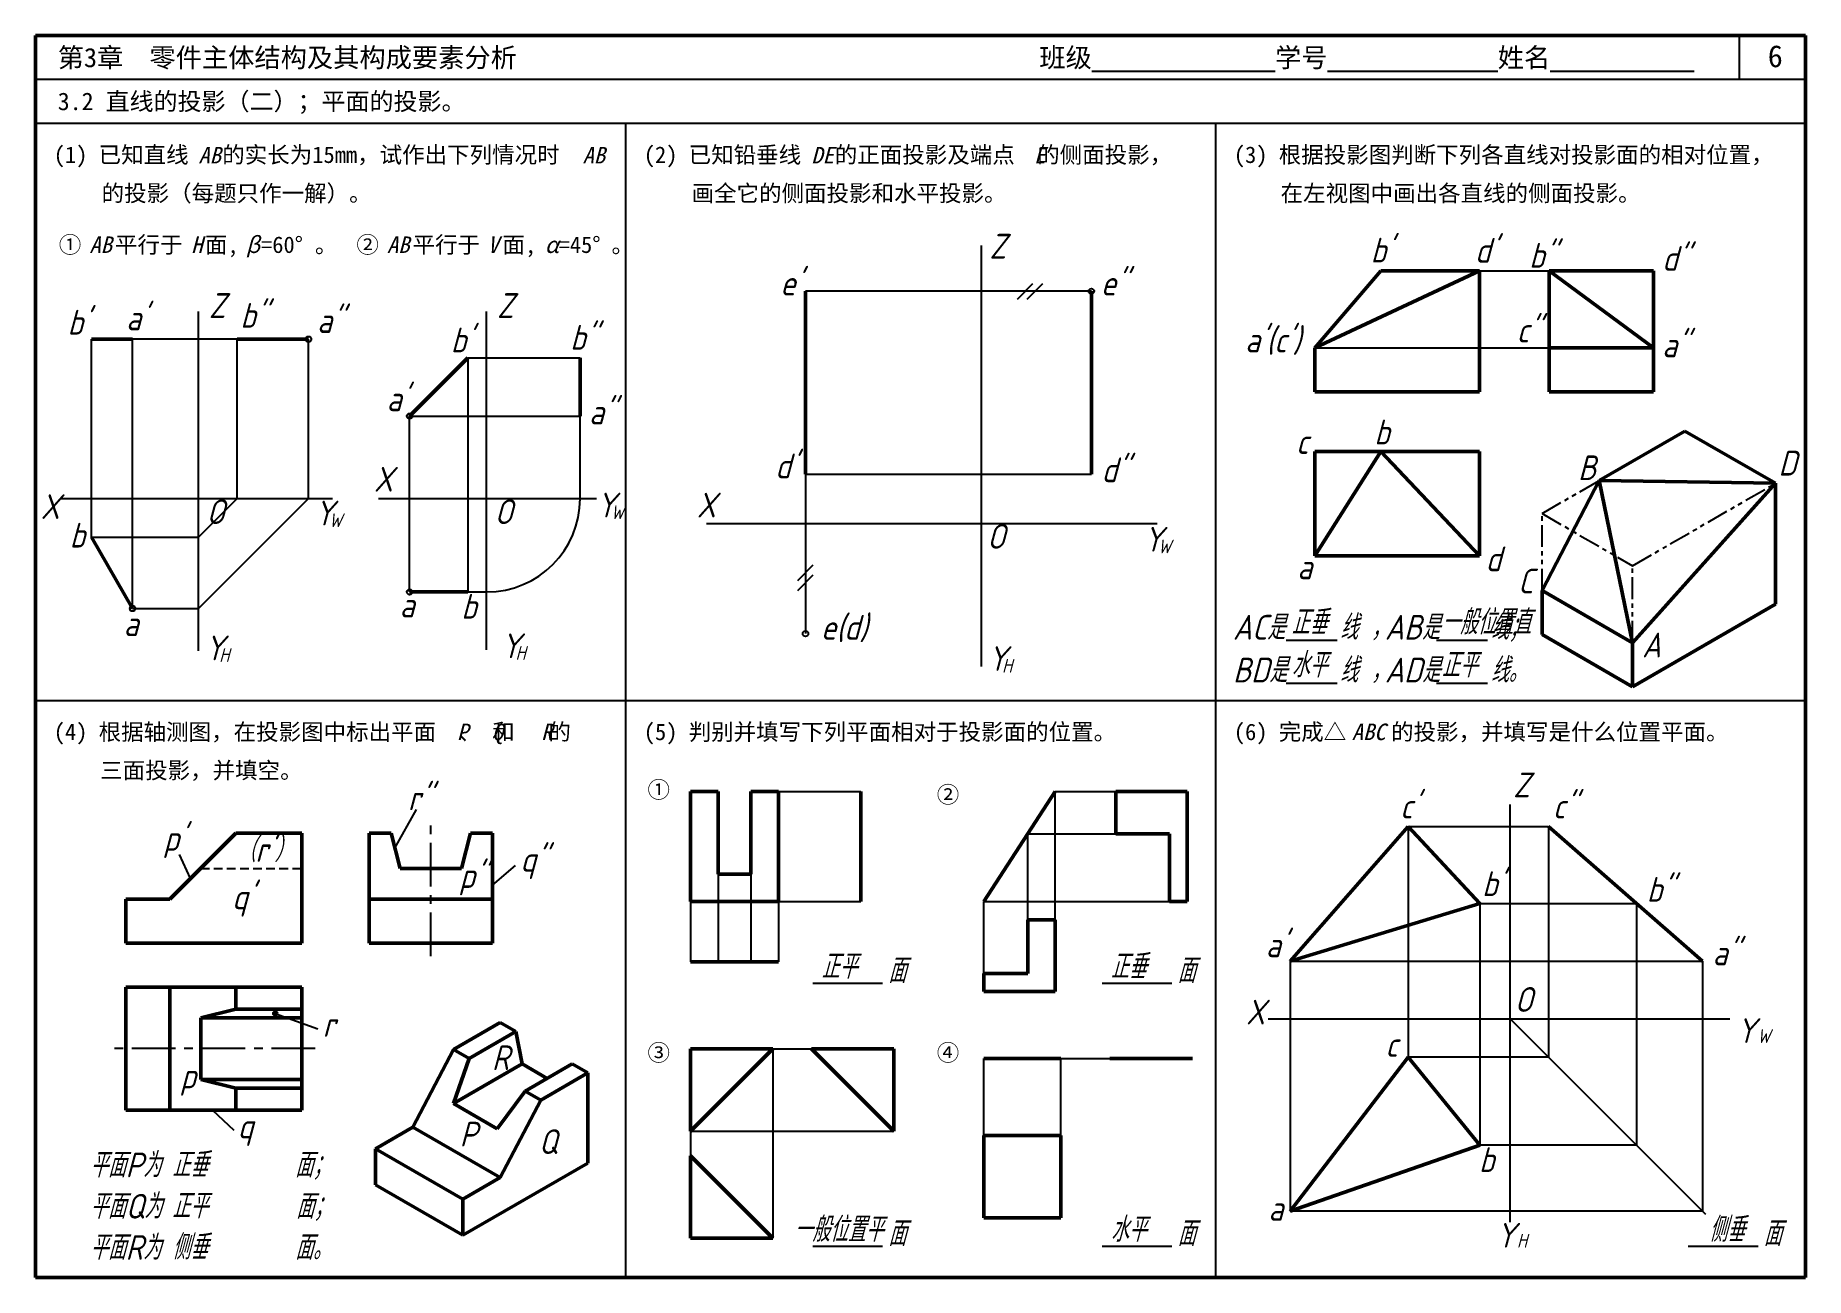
# Model space of a CAD drawing. Header units: millimetres. Extents: x 337 to 659, y 0 to 226.
import ezdxf

# ---------------------------------------------------------------- set-up
doc = ezdxf.new("R2010")
doc.units = ezdxf.units.MM
doc.header["$LTSCALE"] = 0.25
for name, pattern in [('CENTER', [50.8, 31.75, -6.35, 6.35, -6.35]), ('HIDDEN', [9.525, 6.35, -3.175]), ('PHANTOM2', [31.75, 15.875, -3.175, 3.175, -3.175, 3.175, -3.175])]:
    doc.linetypes.add(name, pattern=pattern)
for name, color, linetype in [('双点画线层', 7, 'PHANTOM2'), ('点画线层', 7, 'CENTER'), ('答案', 1, 'Continuous'), ('细实线层', 7, 'Continuous'), ('虚线层', 7, 'HIDDEN')]:
    doc.layers.add(name, color=color, linetype=linetype)
doc.layers.add('粗实线层', color=7, linetype='Continuous', lineweight=50)
doc.styles.get("Standard").update_dxf_attribs({"font": 'gbeitc.shx', "height": 4.5, "bigfont": 'gbcbig.shx'})
doc.styles.add('宋体', font='SimSun.ttf', dxfattribs={"height": 3})
doc.styles.add('宋体-斜体', font='SimSun.ttf', dxfattribs={"oblique": 15, "height": 3})

msp = doc.modelspace()

# ---------------------------------------------------------------- hatches: boundary and pattern name
at = {"layer": '答案'}
h = msp.add_hatch(color=256, dxfattribs=at)
h.dxf.hatch_style = 1
edge = h.paths.add_edge_path()
edge.add_arc((380.69, 47.96), 0.4, 0, 360)

# ---------------------------------------------------------------- linework, layer by layer
at = {"lineweight": 50}
for p, q in [((659.06, 225.91), (337.06, 225.91)), ((337.06, 225.91), (337.06, -0.09)), ((659.06, -0.09), (659.06, 225.91)), ((337.06, -0.09), (659.06, -0.09))]:
    msp.add_line(p, q, dxfattribs=at)
for p, q in [((647.06, 217.91), (647.06, 225.91)), ((659.06, 217.91), (337.06, 217.91)), ((659.06, 209.91), (337.06, 209.91)), ((444.4, 209.91), (444.4, -0.09)), ((551.73, 209.91), (551.73, -0.09)), ((509.14, 111.07), (509.14, 187.69)), ((541.14, 137.07), (459.14, 137.07)), ((337.06, 104.91), (659.06, 104.91))]:
    msp.add_line(p, q)
at = {"layer": '双点画线层'}
for p, q in [((611.12, 138.92), (621.51, 144.92)), ((627.58, 129.42), (653.56, 144.42)), ((611.12, 124.92), (611.12, 138.92)), ((611.12, 138.92), (627.58, 129.42)), ((627.58, 115.42), (627.58, 129.42))]:
    msp.add_line(p, q, dxfattribs=at)
at = {"layer": '点画线层'}
for p, q in [((408.99, 58.37), (408.99, 83.17)), ((387.94, 41.57), (351.14, 41.57))]:
    msp.add_line(p, q, dxfattribs=at)
at = {"layer": '答案'}
for p, q in [((515.68, 177.94), (518.51, 180.77)), ((517.48, 177.94), (520.31, 180.77)), ((599.77, 183.07), (612.42, 183.07)), ((347.24, 134.64), (347.24, 170.65)), ((354.74, 121.65), (354.74, 170.65)), ((373.75, 170.65), (354.74, 170.65)), ((373.75, 141.65), (373.75, 170.65)), ((569.77, 169.07), (612.42, 169.07)), ((415.75, 167.26), (415.75, 124.65)), ((415.75, 167.26), (436.14, 167.26)), ((405.14, 156.65), (436.14, 156.65)), ((436.14, 141.65), (436.14, 156.65)), ((477.14, 146.07), (529.14, 146.07)), ((477.14, 146.07), (477.14, 117.07)), ((366.74, 134.64), (373.75, 141.65)), ((347.24, 134.64), (366.74, 134.64)), ((475.73, 126.74), (478.56, 129.56)), ((475.73, 124.94), (478.56, 127.76)), ((415.75, 124.65), (419.14, 124.65)), ((402.47, 78.06), (406.37, 85.07)), ((586.8, 82), (586.8, 40)), ((612.3, 82), (612.3, 40)), ((365.29, 72.52), (363.29, 76.9)), ((420.19, 71.29), (424.42, 74.86)), ((599.8, 68), (599.8, 24)), ((628.3, 68), (628.3, 24)), ((565.3, 57.5), (565.3, 12)), ((640.3, 57.5), (640.3, 12)), ((380.69, 47.96), (388.45, 45.17)), ((605.3, 47), (640.86, 11.44)), ((612.3, 40), (586.8, 40)), ((369.25, 30.37), (373.17, 26.71)), ((628.3, 24), (599.8, 24)), ((640.3, 12), (565.3, 12))]:
    msp.add_line(p, q, dxfattribs=at)
at = {"layer": '答案', "lineweight": 50}
for p, q in [((631.42, 169.07), (612.42, 183.07)), ((612.42, 169.07), (612.42, 183.07)), ((612.42, 183.07), (631.42, 183.07)), ((631.42, 183.07), (631.42, 169.07)), ((529.14, 146.07), (529.14, 179.35)), ((354.74, 170.65), (347.24, 170.65)), ((386.74, 170.65), (373.75, 170.65)), ((612.42, 169.07), (631.42, 169.07)), ((405.14, 156.65), (415.75, 167.26)), ((436.14, 167.26), (436.14, 156.65)), ((354.74, 121.65), (347.24, 134.64)), ((405.14, 124.65), (415.75, 124.65)), ((586.8, 40), (565.3, 12)), ((599.8, 24), (586.8, 40)), ((565.3, 12), (599.8, 24))]:
    msp.add_line(p, q, dxfattribs=at)
at = {"layer": '答案'}
for centre, radius in [((477.14, 117.07), 0.5), ((380.69, 47.96), 0.4)]:
    msp.add_circle(centre, radius, dxfattribs=at)
msp.add_arc((419.14, 141.65), 17, 270, 0, dxfattribs=at)
at = {"layer": '粗实线层'}
for p, q in [((569.77, 169.07), (599.77, 183.07)), ((581.77, 183.07), (569.77, 169.07)), ((599.77, 183.07), (581.77, 183.07)), ((599.77, 161.07), (599.77, 183.07)), ((612.42, 183.07), (612.42, 169.07)), ((631.42, 183.07), (612.42, 183.07)), ((631.42, 169.07), (631.42, 183.07)), ((477.14, 146.07), (477.14, 179.35)), ((569.77, 161.07), (569.77, 169.07)), ((612.42, 161.07), (612.42, 169.07)), ((631.42, 161.07), (631.42, 169.07)), ((569.77, 161.07), (599.77, 161.07)), ((612.42, 161.07), (631.42, 161.07)), ((621.51, 144.92), (637.1, 153.92)), ((637.1, 153.92), (653.56, 144.42)), ((569.77, 150.23), (569.77, 131.23)), ((581.77, 150.23), (569.77, 150.23)), ((581.77, 150.23), (569.77, 131.23)), ((581.77, 150.23), (599.77, 150.23)), ((599.77, 131.23), (581.77, 150.23)), ((599.77, 150.23), (599.77, 131.23)), ((621.51, 144.92), (611.12, 124.92)), ((653.56, 144.42), (621.51, 144.92)), ((621.51, 144.92), (627.58, 115.42)), ((627.58, 115.42), (653.56, 144.42)), ((653.56, 122.42), (653.56, 144.42)), ((569.77, 131.23), (599.77, 131.23)), ((611.12, 116.92), (611.12, 124.92)), ((611.12, 124.92), (627.58, 115.42)), ((627.58, 107.42), (653.56, 122.42)), ((611.12, 116.92), (627.58, 107.42)), ((627.58, 107.42), (627.58, 115.42)), ((461.23, 88.34), (456.23, 88.34)), ((456.23, 88.34), (456.23, 68.34)), ((461.23, 73.34), (461.23, 88.34)), ((472.23, 88.34), (467.23, 88.34)), ((467.23, 88.34), (467.23, 73.34)), ((472.23, 68.34), (472.23, 88.34)), ((487.23, 68.34), (487.23, 88.34)), ((522.58, 88.34), (509.58, 68.34)), ((533.58, 88.34), (533.58, 80.65)), ((546.58, 88.34), (533.58, 88.34)), ((546.58, 88.34), (546.58, 68.34)), ((373.54, 80.77), (361.54, 68.77)), ((385.54, 80.77), (373.54, 80.77)), ((385.54, 60.77), (385.54, 80.77)), ((397.79, 60.77), (397.79, 80.77)), ((397.79, 80.77), (401.79, 80.77)), ((401.79, 80.77), (403.39, 74.37)), ((416.19, 80.77), (414.59, 74.37)), ((420.19, 80.77), (416.19, 80.77)), ((420.19, 60.77), (420.19, 80.77)), ((543.33, 80.65), (533.58, 80.65)), ((543.33, 68.34), (543.33, 80.65)), ((565.3, 57.5), (586.8, 82)), ((586.8, 82), (599.8, 68)), ((612.3, 82), (640.3, 57.5)), ((414.59, 74.37), (403.39, 74.37)), ((467.23, 73.34), (461.23, 73.34)), ((353.54, 60.77), (353.54, 68.77)), ((353.54, 68.77), (361.54, 68.77)), ((397.79, 68.77), (420.19, 68.77)), ((456.23, 68.34), (472.23, 68.34)), ((546.58, 68.34), (543.33, 68.34)), ((599.8, 68), (565.3, 57.5)), ((517.58, 64.99), (522.58, 64.99)), ((517.58, 55.24), (517.58, 64.99)), ((522.58, 51.99), (522.58, 64.99)), ((353.54, 60.77), (385.54, 60.77)), ((397.79, 60.77), (420.19, 60.77)), ((456.23, 57.34), (472.23, 57.34)), ((509.58, 55.24), (517.58, 55.24)), ((509.58, 51.99), (509.58, 55.24)), ((353.54, 52.77), (353.54, 30.37)), ((385.54, 52.77), (353.54, 52.77)), ((361.54, 52.77), (361.54, 30.37)), ((373.54, 48.77), (373.54, 52.77)), ((385.54, 30.37), (385.54, 52.77)), ((509.58, 51.99), (522.58, 51.99)), ((373.54, 48.77), (367.14, 47.17)), ((385.54, 48.77), (373.54, 48.77)), ((385.54, 47.17), (367.14, 47.17)), ((367.14, 35.97), (367.14, 47.17)), ((421.63, 46.32), (413.11, 41.4)), ((424.47, 44.68), (421.63, 46.32)), ((415.95, 39.76), (424.47, 44.68)), ((424.47, 44.68), (425.61, 38.78)), ((413.11, 41.4), (405.72, 27.3)), ((413.11, 41.4), (415.95, 39.76)), ((415.95, 39.76), (413.11, 31.56)), ((425.61, 38.78), (413.11, 31.56)), ((425.61, 38.78), (430.15, 36.15)), ((426.18, 33.86), (434.7, 38.78)), ((434.7, 38.78), (437.54, 37.14)), ((456.23, 41.54), (456.23, 26.54)), ((456.23, 26.54), (471.23, 41.54)), ((471.23, 41.54), (456.23, 41.54)), ((493.21, 26.54), (478.21, 41.54)), ((478.21, 41.54), (493.21, 41.54)), ((493.21, 41.54), (493.21, 26.54)), ((509.58, 39.75), (523.58, 39.75)), ((547.51, 39.75), (532.51, 39.75)), ((385.54, 35.97), (367.14, 35.97)), ((373.54, 34.37), (367.14, 35.97)), ((437.54, 37.14), (429.02, 32.22)), ((437.54, 20.74), (437.54, 37.14)), ((385.54, 34.37), (373.54, 34.37)), ((373.54, 34.37), (373.54, 30.37)), ((426.18, 33.86), (421.06, 26.97)), ((429.02, 32.22), (421.63, 18.11)), ((429.02, 32.22), (426.18, 33.86)), ((353.54, 30.37), (385.54, 30.37)), ((413.11, 31.56), (421.06, 26.97)), ((405.72, 27.3), (398.91, 23.36)), ((421.63, 18.11), (405.72, 27.3)), ((509.58, 10.77), (509.58, 25.77)), ((509.58, 25.77), (523.58, 25.77)), ((523.58, 10.77), (523.58, 25.77)), ((414.81, 14.18), (398.91, 23.36)), ((398.91, 23.36), (398.91, 16.8)), ((414.81, 7.62), (437.54, 20.74)), ((456.23, 22.07), (471.23, 7.07)), ((456.23, 7.07), (456.23, 22.07)), ((398.91, 16.8), (414.81, 7.62)), ((414.81, 14.18), (421.63, 18.11)), ((414.81, 7.62), (414.81, 14.18)), ((523.58, 10.77), (509.58, 10.77)), ((471.23, 7.07), (456.23, 7.07))]:
    msp.add_line(p, q, dxfattribs=at)
at = {"layer": '细实线层'}
for p, q in [((529.14, 179.35), (477.14, 179.35)), ((366.74, 113.95), (366.74, 175.65)), ((419.14, 114.13), (419.14, 175.65)), ((386.74, 141.65), (386.74, 170.65)), ((405.14, 124.65), (405.14, 156.65)), ((341.74, 141.65), (391.08, 141.65)), ((366.74, 121.65), (386.74, 141.65)), ((399.49, 141.65), (439.14, 141.65)), ((354.74, 121.65), (366.74, 121.65)), ((564.6, 115.87), (573.87, 115.87)), ((591.93, 115.87), (601.2, 115.87)), ((564.6, 108.09), (573.87, 108.09)), ((591.93, 108.09), (601.2, 108.09)), ((472.23, 88.34), (487.23, 88.34)), ((522.58, 88.34), (533.58, 88.34)), ((522.58, 64.99), (522.58, 88.34)), ((605.3, 10), (605.3, 86)), ((517.58, 80.65), (533.58, 80.65)), ((517.58, 64.99), (517.58, 80.65)), ((586.8, 82), (612.3, 82)), ((461.23, 73.34), (461.23, 57.34)), ((467.23, 73.34), (467.23, 57.34)), ((456.23, 68.34), (456.23, 57.34)), ((472.23, 68.34), (472.23, 57.34)), ((472.23, 68.34), (487.23, 68.34)), ((509.58, 68.34), (543.33, 68.34)), ((509.58, 55.24), (509.58, 68.34)), ((599.8, 68), (628.3, 68)), ((565.3, 57.5), (640.3, 57.5)), ((478.47, 53.45), (491.18, 53.45)), ((531.09, 53.45), (543.8, 53.45)), ((561.3, 47), (645.3, 47)), ((471.23, 41.54), (478.21, 41.54)), ((471.23, 41.54), (471.23, 7.07)), ((509.58, 25.77), (509.58, 39.75)), ((523.58, 25.77), (523.58, 39.75)), ((523.58, 39.75), (532.51, 39.75)), ((456.23, 26.54), (493.21, 26.54)), ((456.23, 26.54), (456.23, 22.07)), ((478.47, 5.61), (491.18, 5.61)), ((531.09, 5.61), (543.8, 5.61)), ((637.71, 5.61), (650.42, 5.61))]:
    msp.add_line(p, q, dxfattribs=at)
for centre in [(529.14, 179.35), (386.74, 170.65), (405.14, 156.65), (405.14, 124.65), (354.74, 121.65)]:
    msp.add_circle(centre, 0.5, dxfattribs=at)
at = {"layer": '虚线层'}
msp.add_line((367.14, 74.37), (385.54, 74.37), dxfattribs=at)

# ---------------------------------------------------------------- texts
at = {"style": '宋体'}
for s, height, p in [('第3章  零件主体结构及其构成要素分析', 3.5, (341.12, 220.13)), ('班级%%U              %%U学号%%U             %%U姓名%%U           ', 3.5, (519.68, 220.13)), ('6', 4, (652.19, 220.13)), ('3.2 直线的投影（二）；平面的投影。', 3.2, (341.12, 212.31)), ('(1) 已知直线   的实长为15mm，试作出下列情况时', 3, (340.4, 202.7)), ('(2) 已知铅垂线   的正面投影及端点  的侧面投影，', 3, (447.73, 202.7)), ('(3) 根据投影图判断下列各直线对投影面的相对位置，', 3, (555.06, 202.7)), ('的投影（每题只作一解）。', 3, (349.11, 195.7)), ('画全它的侧面投影和水平投影。', 3, (456.42, 195.7)), ('在左视图中画出各直线的侧面投影。', 3, (563.57, 195.7)), ('①   平行于  面,  =60°', 3, (341.32, 186.33)), ('。', 3, (387.91, 186.33)), ('②   平行于  面,  =45°', 3, (395.45, 186.33)), ('。', 3, (441.86, 186.33)), ('(4) 根据轴测图，在投影图中标出平面  、 和   的', 3, (340.4, 97.7)), ('(5) 判别并填写下列平面相对于投影面的位置。', 3, (447.73, 97.7)), ('(6) 完成△    的投影，并填写是什么位置平面。', 3, (555.06, 97.7)), ('三面投影，并填空。', 3, (348.84, 90.7)), ('①', 3, (448.4, 87.18)), ('②', 3, (501.02, 86.29)), ('③', 3, (448.4, 39.33)), ('④', 3, (501.02, 39.33))]:
    msp.add_text(s, height=height, dxfattribs=at).set_placement(p)
at = {"style": '宋体-斜体', "oblique": 15}
for s, p in [('AB', (366.72, 202.61)), ('AB', (436.6, 202.61)), ('DE', (478.21, 202.61)), ('E', (518.73, 202.61)), ('AB', (346.9, 186.33)), ('H', (365.42, 186.33)), ('β', (375.35, 186.33)), ('AB', (401.02, 186.33)), ('V', (419.29, 186.33)), ('α', (429.72, 186.33)), ('P', (413.75, 97.7)), ('Q', (420.13, 97.7)), ('R', (429.07, 97.7)), ('ABC', (576.51, 97.7))]:
    msp.add_text(s, height=3, dxfattribs=at).set_placement(p)
for p in [(492.17, 53.53), (544.79, 53.53), (492.17, 5.69), (544.79, 5.69), (651.41, 5.69)]:
    msp.add_text('面', height=4.5).set_placement(p)
at = {"layer": '双点画线层'}
for s, p in [("b'", (579.95, 184.59)), ("d'", (598.92, 184.55)), ("a'(c')", (557.11, 168.24)), ('b', (580.6, 151.5)), ('c', (566.37, 149.76)), ('d', (600.86, 128.42)), ('a', (566.59, 126.97))]:
    msp.add_text(s, height=4.5, dxfattribs=at).set_placement(p)
at = {"layer": '答案'}
for s, p in [('b"', (608.78, 183.64)), ('d"', (632.97, 183.09)), ("a'", (353.57, 172.26)), ('b"', (374.34, 172.72)), ("b'", (342.91, 171.47)), ('b"', (434.34, 168.72)), ('c"', (606.5, 170.04)), ("b'", (412.62, 168.24)), ('a"', (632.97, 167.35)), ('a"', (437.77, 155.13)), ('d"', (531, 144.62)), ('b', (343.29, 132.73)), ('b', (414.53, 119.79)), ('e(d)', (479.95, 115.97)), ('正垂', (565.54, 116.91)), ('一般位置直', (592.87, 116.91)), ('水平', (565.54, 109.13)), ('正平', (592.87, 109.13)), ('r"', (404.84, 84.94)), ("p'", (360.4, 77.6)), ("（r'）", (373.85, 75.56)), ('q"', (425.27, 73.78)), ('p"', (414.21, 70.82)), ("q'", (372.83, 66.95)), ('正平', (480.03, 54.27)), ('正垂', (532.65, 54.27)), ('r', (389.34, 43.73)), ('c', (582.62, 40.07)), ('p', (363.46, 34.37)), ('q', (373.85, 25.24)), ('正垂', (361.93, 18.2)), ('b', (599.65, 19.12)), ('正平', (361.93, 10.72)), ('a', (561.34, 10.25)), ('一般位置平', (475.06, 6.42)), ('水平', (532.65, 6.42)), ('侧垂', (641.48, 6.42)), ('侧垂', (361.93, 3.23))]:
    msp.add_text(s, height=4.5, dxfattribs=at).set_placement(p)
at = {"layer": '细实线层'}
for s, height, p in [('Z', 4.5, (510.61, 185.31)), ("e'", 4.5, (472.55, 178.6)), ('e"', 4.5, (530.87, 178.6)), ('Z', 4.5, (368.63, 174.52)), ('a"', 4.5, (388.3, 171.78)), ('Z', 4.5, (421.03, 174.52)), ("a'", 4.5, (400.96, 157.54)), ("d'", 4.5, (471.63, 145.33)), ('B', 4.5, (617.67, 145)), ('D', 4.5, (654.13, 145.84)), ('X', 4.5, (398.64, 142.91)), ('X', 4.5, (338.02, 137.94)), ('Y', 4.5, (439.14, 138.21)), ('X', 4.5, (457.38, 138.21)), ('O', 4.5, (368.18, 137.01)), ('Y', 4.5, (387.86, 136.76)), ('W', 2.5, (390.48, 136.45)), ('O', 4.5, (420.58, 137.01)), ('W', 2.5, (441.75, 137.9)), ('O', 4.5, (510.16, 132.53)), ('Y', 4.5, (538.66, 132)), ('W', 2.5, (541.28, 131.69)), ('C', 4.5, (606.75, 124.39)), ('a', 4.5, (403.32, 120.02)), ('a', 4.5, (353.11, 116.64)), ('AC是', 4.5, (554.9, 115.98)), ('线 ，', 4.5, (574.35, 115.98)), ('AB是', 4.5, (582.54, 115.98)), ('线；', 4.5, (601.78, 115.98)), ('Y', 4.5, (367.89, 112.22)), ('Y', 4.5, (421.79, 112.61)), ('A', 4.5, (629.31, 112.74)), ('H', 2.5, (370.5, 111.92)), ('H', 2.5, (424.4, 112.3)), ('Y', 4.5, (510.29, 110.29)), ('BD是', 4.5, (554.9, 108.19)), ('线 ，', 4.5, (574.35, 108.19)), ('AD是', 4.5, (582.54, 108.19)), ('线。', 4.5, (601.78, 108.19)), ('H', 2.5, (512.9, 109.98)), ('Z', 4.5, (605.88, 87.3)), ("c'", 4.5, (585.3, 83.45)), ('c"', 4.5, (613.08, 83.45)), ("b'", 4.5, (600.22, 69.32)), ('b"', 4.5, (630.17, 68.3)), ("a'", 4.5, (560.87, 58.2)), ('a"', 4.5, (642.14, 56.74)), ('O', 4.5, (606.13, 48.26)), ('X', 4.5, (557.27, 45.97)), ('Y', 4.5, (646.51, 42.61)), ('W', 2.5, (650.28, 42.61)), ('R', 4.5, (420.09, 37.66)), ('P', 4.5, (414.24, 23.76)), ('Q', 4.5, (428.62, 22.4)), ('Y', 4.5, (602.79, 5.37)), ('H', 2.5, (606.56, 5.37))]:
    msp.add_text(s, height=height, dxfattribs=at).set_placement(p)
at = {"layer": '细实线层', "insert": (346.98, 22.65), "char_height": 4.5, "width": 43.5672, "attachment_point": 1}
msp.add_mtext('平面P为{\\L          }面； \\P平面Q为{\\L          }面；\\P平面R为{\\L          }面。', dxfattribs=at)

doc.saveas('drawing.dxf')
